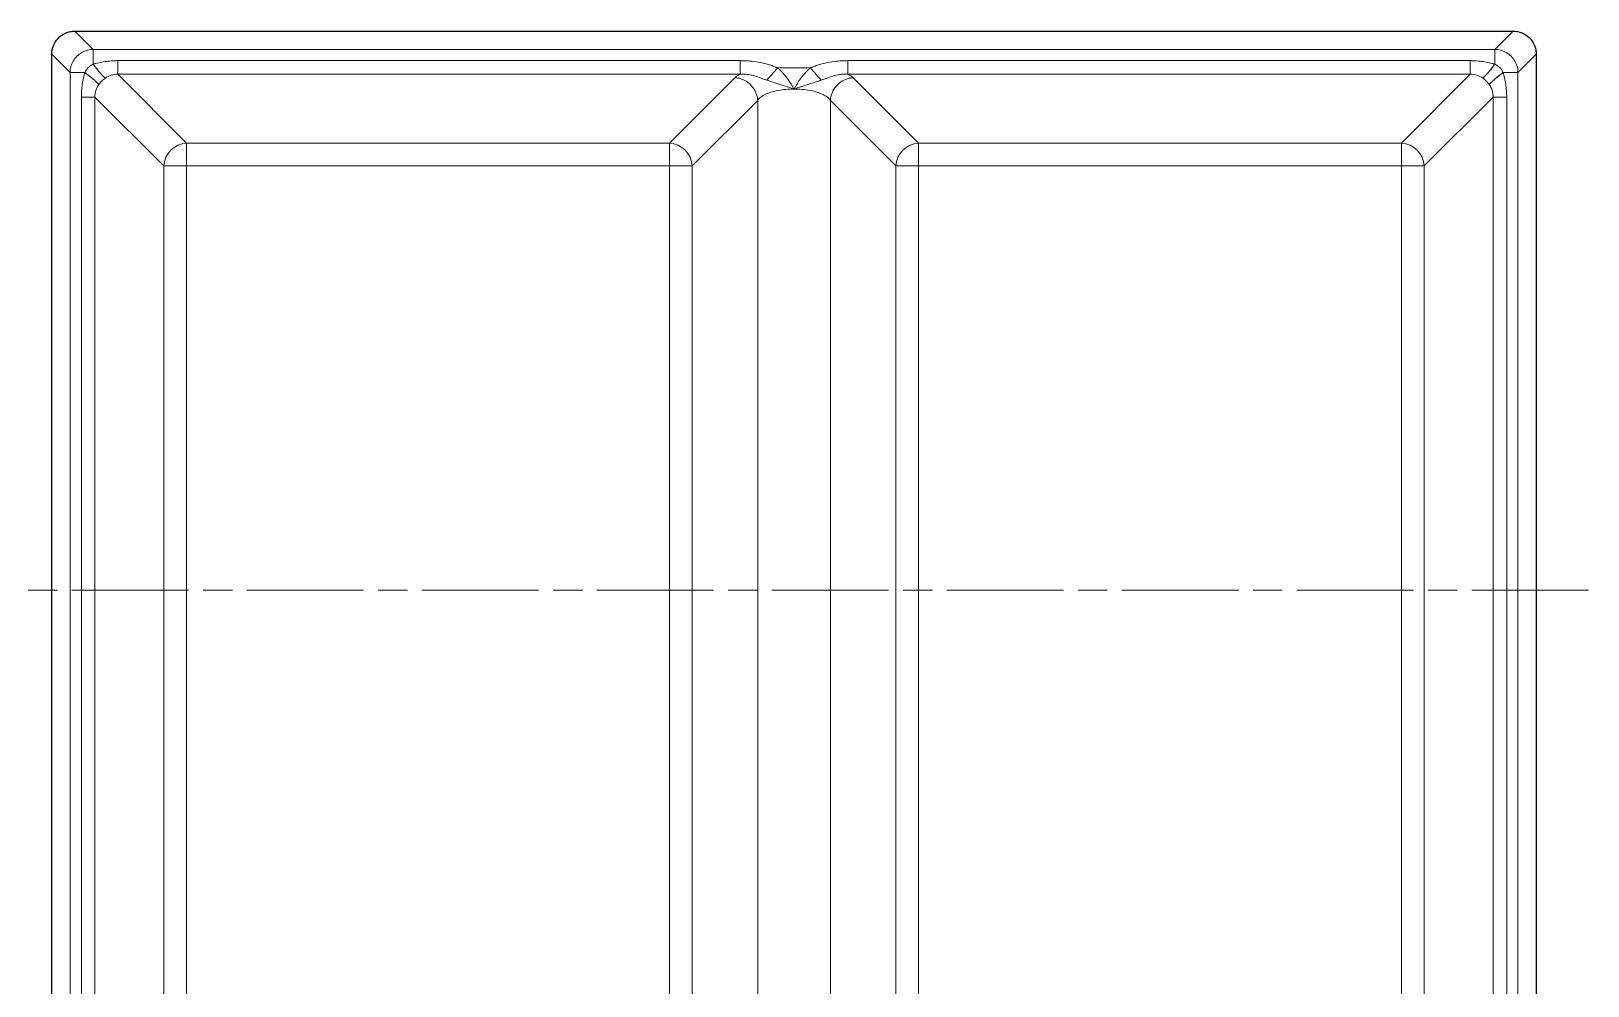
# Model space of a CAD drawing. Header units: millimetres. Extents: x 0 to 1486, y 0 to 1051.
# Drawn here: x 509.69 to 542.97, y 202.78 to 223.18 of the extents above; entities that cross this region are included whole.
import ezdxf

# ---------------------------------------------------------------- set-up
doc = ezdxf.new("R2010")
doc.units = ezdxf.units.MM
doc.header["$LTSCALE"] = 1.25
doc.linetypes.add('CHAIN', pattern=[0.3543, 0.2362, -0.0295, 0.0591, -0.0295])
doc.linetypes.add('LONG_DASH_DOTTED', pattern=[0.3001, 0.2362, -0.0295, 0.0049, -0.0295])
for name, color, linetype, lineweight, true_color in [('Schnittansichtslinien(DIN)', 7, 'LONG_DASH_DOTTED', 9, 0x262659), ('Sichtbare Kanten(DIN)', 7, 'Continuous', 25, 0x262659), ('Sichtbare tangentiale Kanten(DIN)', 7, 'Continuous', 15, 0x1a1a3e)]:
    doc.layers.add(name, color=color, linetype=linetype, lineweight=lineweight, true_color=true_color)

# ---------------------------------------------------------------- blocks, each defined once
blk = doc.blocks.new('2DTransSchnitt1')
at = {"layer": 'Schnittansichtslinien(DIN)', "linetype": 'CHAIN', "ltscale": 6.756708}
blk.add_line((118.191, 168.986), (931.317, 168.986), dxfattribs=at)

msp = doc.modelspace()

# ---------------------------------------------------------------- linework, layer by layer
at = {"layer": 'Sichtbare Kanten(DIN)'}
for p, q in [((510.6286, 223.1839), (541.3683, 223.1839)), ((510.1335, 171.809), (510.1335, 222.6887)), ((541.8635, 222.6887), (541.8635, 171.809))]:
    msp.add_line(p, q, dxfattribs=at)
for points, knots in [([(510.1335, 222.6887), (510.1335, 222.7527), (510.1459, 222.8171), (510.1937, 222.935), (510.2287, 222.9887), (510.3168, 223.0796), (510.3697, 223.1163), (510.4593, 223.1557), (510.4923, 223.1662), (510.5597, 223.1803), (510.5942, 223.1839), (510.6286, 223.1839)], [0, 0, 0, 0, 0.019193526, 0.019193526, 0.038166014, 0.038166014, 0.057250771, 0.057250771, 0.067667509, 0.067667509, 0.078108379, 0.078108379, 0.078108379, 0.078108379]), ([(541.3683, 223.1839), (541.4323, 223.1839), (541.4967, 223.1714), (541.6146, 223.1237), (541.6683, 223.0887), (541.7592, 223.0006), (541.7959, 222.9476), (541.8353, 222.858), (541.8458, 222.825), (541.8598, 222.7577), (541.8635, 222.7232), (541.8635, 222.6887)], [0, 0, 0, 0, 0.019193526, 0.019193526, 0.038166014, 0.038166014, 0.057250771, 0.057250771, 0.067667509, 0.067667509, 0.078108379, 0.078108379, 0.078108379, 0.078108379]), ([(510.8397, 222.2986), (510.8555, 222.287), (510.8711, 222.2753), (510.8864, 222.2637), (510.9054, 222.2492), (510.924, 222.2349), (510.9417, 222.2208), (510.9524, 222.2124), (510.9628, 222.204), (510.9728, 222.1958), (510.993, 222.1794), (511.0119, 222.1636), (511.0292, 222.1486), (511.0466, 222.1335), (511.0623, 222.1193), (511.0763, 222.1061), (511.0833, 222.0995), (511.0898, 222.0932), (511.0959, 222.0872), (511.1059, 222.0771), (511.1147, 222.0678), (511.122, 222.0594), (511.1279, 222.0527), (511.1328, 222.0465), (511.1368, 222.041)], [-1.0769104, -1.0769104, -1.0769104, -1.0769104, -0.9572537, -0.9572537, -0.9572537, -0.8077, -0.8077, -0.8077, -0.7179403, -0.7179403, -0.7179403, -0.5384552, -0.5384552, -0.5384552, -0.3589701, -0.3589701, -0.3589701, -0.2692104, -0.2692104, -0.2692104, -0.1196567, -0.1196567, -0.1196567, 0, 0, 0, 0]), ([(511.0187, 222.4777), (511.0304, 222.4618), (511.042, 222.4462), (511.0536, 222.431), (511.0681, 222.4119), (511.0825, 222.3934), (511.0965, 222.3756), (511.105, 222.3649), (511.1133, 222.3546), (511.1215, 222.3445), (511.1379, 222.3243), (511.1537, 222.3054), (511.1687, 222.2881), (511.1838, 222.2708), (511.198, 222.255), (511.2112, 222.241), (511.2178, 222.234), (511.2241, 222.2275), (511.2302, 222.2215), (511.2402, 222.2114), (511.2495, 222.2026), (511.2579, 222.1953), (511.2647, 222.1894), (511.2708, 222.1845), (511.2763, 222.1805)], [-1.0769104, -1.0769104, -1.0769104, -1.0769104, -0.9572537, -0.9572537, -0.9572537, -0.8077, -0.8077, -0.8077, -0.7179403, -0.7179403, -0.7179403, -0.5384552, -0.5384552, -0.5384552, -0.3589701, -0.3589701, -0.3589701, -0.2692104, -0.2692104, -0.2692104, -0.1196567, -0.1196567, -0.1196567, 0, 0, 0, 0]), ([(540.9782, 222.4777), (540.9666, 222.4618), (540.9549, 222.4462), (540.9433, 222.431), (540.9288, 222.4119), (540.9145, 222.3934), (540.9004, 222.3756), (540.892, 222.3649), (540.8836, 222.3546), (540.8754, 222.3445), (540.859, 222.3243), (540.8432, 222.3054), (540.8282, 222.2881), (540.8131, 222.2708), (540.7989, 222.255), (540.7857, 222.241), (540.7791, 222.234), (540.7728, 222.2275), (540.7668, 222.2215), (540.7567, 222.2114), (540.7474, 222.2026), (540.739, 222.1953), (540.7323, 222.1894), (540.7261, 222.1845), (540.7206, 222.1805)], [-1.0769104, -1.0769104, -1.0769104, -1.0769104, -0.9572537, -0.9572537, -0.9572537, -0.8077, -0.8077, -0.8077, -0.7179403, -0.7179403, -0.7179403, -0.5384552, -0.5384552, -0.5384552, -0.3589701, -0.3589701, -0.3589701, -0.2692104, -0.2692104, -0.2692104, -0.1196567, -0.1196567, -0.1196567, 0, 0, 0, 0]), ([(541.1573, 222.2986), (541.1414, 222.287), (541.1258, 222.2753), (541.1106, 222.2637), (541.0915, 222.2492), (541.073, 222.2349), (541.0552, 222.2208), (541.0445, 222.2124), (541.0342, 222.204), (541.0241, 222.1958), (541.0039, 222.1794), (540.985, 222.1636), (540.9677, 222.1486), (540.9504, 222.1335), (540.9346, 222.1193), (540.9206, 222.1061), (540.9136, 222.0995), (540.9071, 222.0932), (540.9011, 222.0872), (540.891, 222.0771), (540.8822, 222.0678), (540.8749, 222.0594), (540.869, 222.0527), (540.8641, 222.0465), (540.8601, 222.041)], [-1.0769104, -1.0769104, -1.0769104, -1.0769104, -0.9572537, -0.9572537, -0.9572537, -0.8077, -0.8077, -0.8077, -0.7179403, -0.7179403, -0.7179403, -0.5384552, -0.5384552, -0.5384552, -0.3589701, -0.3589701, -0.3589701, -0.2692104, -0.2692104, -0.2692104, -0.1196567, -0.1196567, -0.1196567, 0, 0, 0, 0])]:
    msp.add_open_spline(points, degree=3, knots=knots, dxfattribs=at)
at = {"layer": 'Sichtbare tangentiale Kanten(DIN)'}
for p, q in [((510.6286, 223.1839), (511.0187, 222.7938)), ((541.3683, 223.1839), (540.9782, 222.7938)), ((510.1335, 222.6887), (510.5236, 222.2986)), ((511.0187, 222.7938), (540.9782, 222.7938)), ((541.8635, 222.6887), (541.4734, 222.2986)), ((510.8397, 222.2986), (510.5236, 222.2986)), ((510.5236, 172.1991), (510.5236, 222.2986)), ((511.5416, 222.5529), (511.5416, 222.2613)), ((511.5416, 222.5529), (524.85, 222.5529)), ((524.85, 222.2613), (524.85, 222.5529)), ((525.651, 222.3977), (526.3458, 222.3977)), ((527.147, 222.5529), (527.147, 222.2613)), ((527.147, 222.5529), (540.4553, 222.5529)), ((540.4553, 222.2613), (540.4553, 222.5529)), ((541.4734, 222.2986), (541.4734, 172.1991)), ((511.5416, 222.2613), (524.85, 222.2613)), ((511.5416, 222.2613), (513.0126, 220.7903)), ((523.3365, 220.7903), (524.7361, 222.188)), ((527.147, 222.2613), (540.4553, 222.2613)), ((528.6604, 220.7903), (527.2608, 222.188)), ((540.4553, 222.2613), (538.9843, 220.7903)), ((510.7644, 221.7758), (511.056, 221.7758)), ((510.7644, 221.7758), (510.7644, 172.722)), ((511.056, 221.7758), (511.056, 172.722)), ((511.056, 221.7758), (512.5271, 220.3047)), ((523.8221, 220.3047), (525.2216, 221.7024)), ((525.2216, 221.7024), (525.2216, 172.7953)), ((528.1749, 220.3047), (526.7753, 221.7024)), ((526.7753, 221.7024), (526.7753, 172.7953)), ((540.9409, 221.7758), (539.4699, 220.3047)), ((541.2325, 221.7758), (540.9409, 221.7758)), ((540.9409, 221.7758), (540.9409, 172.722)), ((541.2325, 221.7758), (541.2325, 172.722)), ((513.0126, 220.7903), (523.3365, 220.7903)), ((513.0126, 220.3047), (513.0126, 220.7903)), ((523.3365, 220.7903), (523.3365, 220.3047)), ((528.6604, 220.7903), (538.9843, 220.7903)), ((528.6604, 220.3047), (528.6604, 220.7903)), ((538.9843, 220.7903), (538.9843, 220.3047)), ((512.5271, 174.193), (512.5271, 220.3047)), ((513.0126, 220.3047), (512.5271, 220.3047)), ((513.0126, 174.193), (513.0126, 220.3047)), ((513.0126, 220.3047), (523.3365, 220.3047)), ((523.8221, 220.3047), (523.3365, 220.3047)), ((523.3365, 220.3047), (523.3365, 174.193)), ((523.8221, 220.3047), (523.8221, 174.193)), ((528.6604, 220.3047), (528.1749, 220.3047)), ((528.1749, 220.3047), (528.1749, 174.193)), ((528.6604, 220.3047), (538.9843, 220.3047)), ((528.6604, 220.3047), (528.6604, 174.193)), ((539.4699, 220.3047), (538.9843, 220.3047)), ((538.9843, 220.3047), (538.9843, 174.193)), ((539.4699, 220.3047), (539.4699, 174.193))]:
    msp.add_line(p, q, dxfattribs=at)
for centre, major_axis, ratio, start_param, end_param in [((525.6511, 222.3977), (-0.3343, -0.3717), 0.0000692, 4.7125872, 5.493443), ((526.3457, 222.3976), (-0.3344, 0.3717), 0.0000692, 3.9311733, 4.7123471), ((525.7928, 222.1295), (1.094, 0.0179), 0.2634519, 2.6053414, 2.8754525), ((526.2041, 222.1295), (1.094, -0.0179), 0.2634519, 0.2661401, 0.5362513), ((513.0126, 220.3047), (0.3536, 0.3536), 0.9446321, 0.8138776, 2.327715), ((523.3365, 220.3047), (-0.3533, 0.3538), 0.9445654, 3.9561594, 5.4699263), ((528.6604, 220.3047), (-0.3533, -0.3538), 0.9445654, 3.9548516, 5.4686186), ((538.9843, 220.3047), (-0.3536, 0.3536), 0.9446321, 3.9554703, 5.4693077)]:
    msp.add_ellipse(centre, major_axis=major_axis, ratio=ratio, start_param=start_param, end_param=end_param, dxfattribs=at)
for points in [[(510.5236, 222.2986), (510.5249, 222.3843), (510.5728, 222.5554), (510.7619, 222.7445), (510.933, 222.7924), (511.0187, 222.7938)], [(541.4734, 222.2986), (541.472, 222.3843), (541.4241, 222.5554), (541.235, 222.7445), (541.0639, 222.7924), (540.9782, 222.7938)]]:
    msp.add_open_spline(points, degree=3, dxfattribs=at)
for points, knots in [([(511.0187, 222.7938), (511.0187, 222.7872), (511.0187, 222.7568), (511.0187, 222.6657), (511.0187, 222.5643), (511.0187, 222.4981), (511.0187, 222.4777)], [0, 0, 0, 0, 0.14235484, 0.28470968, 0.42706452, 0.48919907, 0.48919907, 0.48919907, 0.48919907]), ([(540.9782, 222.4777), (540.9782, 222.4981), (540.9782, 222.5643), (540.9782, 222.6657), (540.9782, 222.7568), (540.9782, 222.7872), (540.9782, 222.7938)], [-0.48919907, -0.48919907, -0.48919907, -0.48919907, -0.42706452, -0.28470968, -0.14235484, 0, 0, 0, 0]), ([(510.7644, 221.7758), (510.7645, 221.7875), (510.7646, 221.7991), (510.7648, 221.8108), (510.7649, 221.8225), (510.7653, 221.8342), (510.7657, 221.8458), (510.7665, 221.8691), (510.7677, 221.8924), (510.7693, 221.9154), (510.7726, 221.9615), (510.7774, 222.0069), (510.7838, 222.0509), (510.7902, 222.0952), (510.7982, 222.1382), (510.8076, 222.1796), (510.8123, 222.2003), (510.8174, 222.2205), (510.8227, 222.2404), (510.8254, 222.2503), (510.8281, 222.2601), (510.8309, 222.2698), (510.8338, 222.2795), (510.8367, 222.2891), (510.8397, 222.2986)], [0, 0, 0, 0, 0.03321382, 0.03321382, 0.03321382, 0.06641125, 0.06641125, 0.06641125, 0.13277377, 0.13277377, 0.13277377, 0.26517816, 0.26517816, 0.26517816, 0.3981672, 0.3981672, 0.3981672, 0.46455773, 0.46455773, 0.46455773, 0.4977404, 0.4977404, 0.4977404, 0.53089997, 0.53089997, 0.53089997, 0.53089997]), ([(510.8397, 222.2986), (510.848, 222.3157), (510.8669, 222.3511), (510.9079, 222.4041), (510.9626, 222.4484), (510.9996, 222.4683), (511.0187, 222.4777)], [0, 0, 0, 0, 0.06385433, 0.1271103, 0.18750841, 0.25908506, 0.25908506, 0.25908506, 0.25908506]), ([(511.5416, 222.5529), (511.5299, 222.5528), (511.5182, 222.5528), (511.5065, 222.5526), (511.4948, 222.5524), (511.4831, 222.5521), (511.4715, 222.5516), (511.4482, 222.5508), (511.425, 222.5496), (511.4019, 222.548), (511.3559, 222.5448), (511.3105, 222.5399), (511.2664, 222.5335), (511.2221, 222.5271), (511.1791, 222.5191), (511.1377, 222.5097), (511.117, 222.505), (511.0968, 222.5), (511.0769, 222.4946), (511.067, 222.492), (511.0572, 222.4892), (511.0475, 222.4864), (511.0378, 222.4835), (511.0282, 222.4806), (511.0187, 222.4777)], [0, 0, 0, 0, 0.03321382, 0.03321382, 0.03321382, 0.06641125, 0.06641125, 0.06641125, 0.13277377, 0.13277377, 0.13277377, 0.26517816, 0.26517816, 0.26517816, 0.3981672, 0.3981672, 0.3981672, 0.46455773, 0.46455773, 0.46455773, 0.4977404, 0.4977404, 0.4977404, 0.53089995, 0.53089995, 0.53089995, 0.53089995]), ([(525.651, 222.3977), (525.644, 222.4005), (525.637, 222.4032), (525.63, 222.406), (525.623, 222.4087), (525.616, 222.4115), (525.6089, 222.4142), (525.5948, 222.4197), (525.5805, 222.4251), (525.566, 222.4304), (525.5372, 222.441), (525.5077, 222.4512), (525.4774, 222.4609), (525.4741, 222.4619), (525.4708, 222.463), (525.4674, 222.464), (525.4092, 222.4822), (525.3478, 222.4982), (525.2833, 222.5113), (525.2204, 222.5241), (525.1546, 222.5341), (525.087, 222.541), (525.0824, 222.5415), (525.0777, 222.542), (525.073, 222.5424), (525.0365, 222.5459), (524.9995, 222.5485), (524.9622, 222.5503), (524.9436, 222.5512), (524.9249, 222.5518), (524.9062, 222.5522), (524.8875, 222.5526), (524.8687, 222.5527), (524.85, 222.5529)], [0, 0, 0, 0, 0.02582867, 0.02582867, 0.02582867, 0.05159429, 0.05159429, 0.05159429, 0.10298265, 0.10298265, 0.10298265, 0.20556131, 0.20556131, 0.20556131, 0.21674073, 0.21674073, 0.21674073, 0.4126769, 0.4126769, 0.4126769, 0.60355799, 0.60355799, 0.60355799, 0.61667445, 0.61667445, 0.61667445, 0.71946381, 0.71946381, 0.71946381, 0.77085238, 0.77085238, 0.77085238, 0.82223246, 0.82223246, 0.82223246, 0.82223246]), ([(525.9985, 221.9455), (525.9928, 221.956), (525.987, 221.9664), (525.981, 221.9767), (525.9751, 221.9871), (525.969, 221.9973), (525.9629, 222.0076), (525.9506, 222.028), (525.9381, 222.0483), (525.9253, 222.0685), (525.9076, 222.0966), (525.8894, 222.1246), (525.87, 222.1515), (525.8615, 222.1633), (525.8528, 222.175), (525.8441, 222.1865), (525.8151, 222.2246), (525.7846, 222.2614), (525.7524, 222.2967), (525.7363, 222.3144), (525.7198, 222.3316), (525.7029, 222.3485), (525.6945, 222.3569), (525.686, 222.3652), (525.6773, 222.3734), (525.6686, 222.3816), (525.6598, 222.3896), (525.651, 222.3977)], [0, 0, 0, 0, 0.03587341, 0.03587341, 0.03587341, 0.0717053, 0.0717053, 0.0717053, 0.1433193, 0.1433193, 0.1433193, 0.24303135, 0.24303135, 0.24303135, 0.28653169, 0.28653169, 0.28653169, 0.42986377, 0.42986377, 0.42986377, 0.50150274, 0.50150274, 0.50150274, 0.53727845, 0.53727845, 0.53727845, 0.57301031, 0.57301031, 0.57301031, 0.57301031]), ([(526.3458, 222.3977), (526.337, 222.3896), (526.3282, 222.3816), (526.3195, 222.3734), (526.3108, 222.3652), (526.3023, 222.3569), (526.2938, 222.3484), (526.2769, 222.3316), (526.2604, 222.3143), (526.2444, 222.2967), (526.2111, 222.2601), (526.1796, 222.222), (526.1498, 222.1825), (526.122, 222.1457), (526.0966, 222.1071), (526.0719, 222.0683), (526.059, 222.0482), (526.0464, 222.0279), (526.0341, 222.0075), (526.0279, 221.9973), (526.0218, 221.987), (526.0159, 221.9767), (526.0099, 221.9664), (526.0042, 221.956), (525.9985, 221.9455)], [0, 0, 0, 0, 0.03572786, 0.03572786, 0.03572786, 0.07149696, 0.07149696, 0.07149696, 0.14312065, 0.14312065, 0.14312065, 0.29141532, 0.29141532, 0.29141532, 0.4296401, 0.4296401, 0.4296401, 0.50120872, 0.50120872, 0.50120872, 0.53702595, 0.53702595, 0.53702595, 0.57289689, 0.57289689, 0.57289689, 0.57289689]), ([(526.3458, 222.3977), (526.3528, 222.4005), (526.3597, 222.4032), (526.3667, 222.406), (526.3737, 222.4087), (526.3808, 222.4115), (526.3879, 222.4142), (526.402, 222.4197), (526.4163, 222.4251), (526.4308, 222.4304), (526.4596, 222.441), (526.4892, 222.4512), (526.5195, 222.4609), (526.5228, 222.4619), (526.5261, 222.4629), (526.5294, 222.464), (526.5876, 222.4821), (526.649, 222.4982), (526.7135, 222.5113), (526.7764, 222.5241), (526.8422, 222.5341), (526.9098, 222.541), (526.9145, 222.5415), (526.9192, 222.542), (526.9238, 222.5424), (526.9604, 222.5459), (526.9974, 222.5485), (527.0347, 222.5503), (527.0533, 222.5512), (527.072, 222.5518), (527.0907, 222.5522), (527.1095, 222.5526), (527.1282, 222.5527), (527.147, 222.5529)], [0, 0, 0, 0, 0.02583351, 0.02583351, 0.02583351, 0.05160361, 0.05160361, 0.05160361, 0.10300036, 0.10300036, 0.10300036, 0.20559562, 0.20559562, 0.20559562, 0.21673382, 0.21673382, 0.21673382, 0.41266739, 0.41266739, 0.41266739, 0.60358148, 0.60358148, 0.60358148, 0.61677746, 0.61677746, 0.61677746, 0.71958411, 0.71958411, 0.71958411, 0.77098124, 0.77098124, 0.77098124, 0.82236981, 0.82236981, 0.82236981, 0.82236981]), ([(540.4553, 222.5529), (540.4671, 222.5528), (540.4787, 222.5528), (540.4904, 222.5526), (540.5021, 222.5524), (540.5138, 222.5521), (540.5254, 222.5516), (540.5487, 222.5508), (540.572, 222.5496), (540.595, 222.548), (540.6411, 222.5448), (540.6865, 222.5399), (540.7305, 222.5335), (540.7748, 222.5271), (540.8178, 222.5191), (540.8592, 222.5097), (540.8799, 222.505), (540.9001, 222.5), (540.92, 222.4946), (540.9299, 222.492), (540.9397, 222.4892), (540.9494, 222.4864), (540.9591, 222.4835), (540.9687, 222.4806), (540.9782, 222.4777)], [0, 0, 0, 0, 0.03321382, 0.03321382, 0.03321382, 0.06641125, 0.06641125, 0.06641125, 0.13277377, 0.13277377, 0.13277377, 0.26517816, 0.26517816, 0.26517816, 0.3981672, 0.3981672, 0.3981672, 0.46455773, 0.46455773, 0.46455773, 0.4977404, 0.4977404, 0.4977404, 0.53089995, 0.53089995, 0.53089995, 0.53089995]), ([(541.1573, 222.2986), (541.1489, 222.3157), (541.13, 222.3511), (541.089, 222.4041), (541.0344, 222.4484), (540.9973, 222.4683), (540.9782, 222.4777)], [0, 0, 0, 0, 0.06385433, 0.1271103, 0.18750841, 0.25908506, 0.25908506, 0.25908506, 0.25908506]), ([(541.2325, 221.7758), (541.2324, 221.7875), (541.2324, 221.7991), (541.2322, 221.8108), (541.232, 221.8225), (541.2317, 221.8342), (541.2312, 221.8458), (541.2304, 221.8691), (541.2292, 221.8924), (541.2276, 221.9154), (541.2244, 221.9615), (541.2195, 222.0069), (541.2131, 222.0509), (541.2067, 222.0952), (541.1987, 222.1382), (541.1893, 222.1796), (541.1846, 222.2003), (541.1796, 222.2205), (541.1742, 222.2404), (541.1716, 222.2503), (541.1688, 222.2601), (541.166, 222.2698), (541.1631, 222.2795), (541.1602, 222.2891), (541.1573, 222.2986)], [0, 0, 0, 0, 0.03321382, 0.03321382, 0.03321382, 0.06641125, 0.06641125, 0.06641125, 0.13277377, 0.13277377, 0.13277377, 0.26517816, 0.26517816, 0.26517816, 0.3981672, 0.3981672, 0.3981672, 0.46455773, 0.46455773, 0.46455773, 0.4977404, 0.4977404, 0.4977404, 0.53089997, 0.53089997, 0.53089997, 0.53089997]), ([(541.4734, 222.2986), (541.4708, 222.2986), (541.467, 222.2986), (541.4621, 222.2986), (541.4552, 222.2986), (541.4461, 222.2986), (541.4348, 222.2986), (541.4298, 222.2986), (541.4243, 222.2986), (541.4184, 222.2986), (541.4016, 222.2986), (541.3816, 222.2986), (541.3588, 222.2986), (541.3428, 222.2986), (541.3253, 222.2986), (541.3068, 222.2986), (541.2899, 222.2986), (541.272, 222.2986), (541.2533, 222.2986), (541.2392, 222.2986), (541.2247, 222.2986), (541.2099, 222.2986), (541.1927, 222.2986), (541.1751, 222.2986), (541.1573, 222.2986)], [0, 0, 0, 0, 0.1366456, 0.1366456, 0.1366456, 0.3250932, 0.3250932, 0.3250932, 0.4099368, 0.4099368, 0.4099368, 0.6502295, 0.6502295, 0.6502295, 0.8198736, 0.8198736, 0.8198736, 0.9753762, 0.9753762, 0.9753762, 1.0931648, 1.0931648, 1.0931648, 1.2298104, 1.2298104, 1.2298104, 1.2298104]), ([(511.056, 221.7758), (511.0535, 221.825), (511.0655, 221.9213), (511.1094, 222.0036), (511.1368, 222.041)], [0, 0, 0, 0, 0.14249094, 0.285274, 0.285274, 0.285274, 0.285274]), ([(511.1368, 222.041), (511.1559, 222.0669), (511.1986, 222.1178), (511.2494, 222.1607), (511.2763, 222.1805)], [0, 0, 0, 0, 0.09759049, 0.19891575, 0.19891575, 0.19891575, 0.19891575]), ([(511.5416, 222.2613), (511.4923, 222.2638), (511.396, 222.2519), (511.3137, 222.2079), (511.2763, 222.1805)], [0, 0, 0, 0, 0.14249094, 0.285274, 0.285274, 0.285274, 0.285274]), ([(524.7361, 222.188), (524.7478, 222.1873), (524.7594, 222.1862), (524.7711, 222.1847), (524.7944, 222.1817), (524.8176, 222.177), (524.8404, 222.1707), (524.8661, 222.1636), (524.8913, 222.1545), (524.9158, 222.1434), (524.9565, 222.1249), (524.995, 222.101), (525.0299, 222.0726), (525.0439, 222.0612), (525.0573, 222.0491), (525.07, 222.0364), (525.0828, 222.0236), (525.0948, 222.0102), (525.1062, 221.9963), (525.1289, 221.9683), (525.1488, 221.9381), (525.1653, 221.9063), (525.1694, 221.8983), (525.1733, 221.8903), (525.177, 221.8821), (525.1881, 221.8577), (525.1972, 221.8324), (525.2043, 221.8068), (525.2106, 221.7839), (525.2153, 221.7608), (525.2183, 221.7374), (525.2198, 221.7258), (525.2209, 221.7141), (525.2216, 221.7024)], [-1.5137969, -1.5137969, -1.5137969, -1.5137969, -1.4417114, -1.4417114, -1.4417114, -1.2975402, -1.2975402, -1.2975402, -1.1353545, -1.1353545, -1.1353545, -0.8650268, -0.8650268, -0.8650268, -0.7568985, -0.7568985, -0.7568985, -0.6487701, -0.6487701, -0.6487701, -0.4325134, -0.4325134, -0.4325134, -0.3784425, -0.3784425, -0.3784425, -0.2162567, -0.2162567, -0.2162567, -0.0720856, -0.0720856, -0.0720856, 0, 0, 0, 0]), ([(525.4157, 222.136), (525.4084, 222.1384), (525.4012, 222.1408), (525.3941, 222.1431), (525.3871, 222.1455), (525.3801, 222.1479), (525.3734, 222.1503), (525.3598, 222.155), (525.3467, 222.1597), (525.3339, 222.1644), (525.3057, 222.1748), (525.2793, 222.1849), (525.2534, 222.1943), (525.2088, 222.2106), (525.166, 222.225), (525.1228, 222.2362), (525.0808, 222.2472), (525.0386, 222.2551), (524.996, 222.2596), (524.9702, 222.2623), (524.9443, 222.2637), (524.9184, 222.2639), (524.907, 222.264), (524.8955, 222.2638), (524.8841, 222.2634), (524.8727, 222.2629), (524.8613, 222.2621), (524.85, 222.2613)], [0, 0, 0, 0, 0.01897293, 0.01897293, 0.01897293, 0.03796717, 0.03796717, 0.03796717, 0.0760056, 0.0760056, 0.0760056, 0.16042953, 0.16042953, 0.16042953, 0.30545971, 0.30545971, 0.30545971, 0.44674817, 0.44674817, 0.44674817, 0.53248555, 0.53248555, 0.53248555, 0.57052339, 0.57052339, 0.57052339, 0.60860904, 0.60860904, 0.60860904, 0.60860904]), ([(525.9985, 221.9455), (525.8964, 221.9812), (525.7328, 222.0323), (525.5494, 222.0919), (525.4587, 222.1221), (525.4157, 222.136)], [0, 0, 0, 0, 0.26896939, 0.45156772, 0.63416606, 0.63416606, 0.63416606, 0.63416606]), ([(526.5812, 222.136), (526.5719, 222.1329), (526.5624, 222.1299), (526.5529, 222.1268), (526.5433, 222.1237), (526.5336, 222.1205), (526.5238, 222.1173), (526.5042, 222.1108), (526.484, 222.1042), (526.4631, 222.0973), (526.42, 222.0831), (526.3738, 222.0679), (526.3234, 222.0518), (526.2764, 222.0367), (526.2257, 222.0208), (526.1723, 222.0036), (526.1446, 221.9947), (526.1162, 221.9854), (526.0871, 221.9757), (526.0727, 221.9709), (526.058, 221.966), (526.0432, 221.9609), (526.0284, 221.9559), (526.0134, 221.9507), (525.9985, 221.9455)], [0, 0, 0, 0, 0.0397614, 0.0397614, 0.0397614, 0.07945706, 0.07945706, 0.07945706, 0.15871475, 0.15871475, 0.15871475, 0.32258972, 0.32258972, 0.32258972, 0.47589741, 0.47589741, 0.47589741, 0.55516807, 0.55516807, 0.55516807, 0.59470835, 0.59470835, 0.59470835, 0.63418302, 0.63418302, 0.63418302, 0.63418302]), ([(526.5812, 222.136), (526.5885, 222.1383), (526.5957, 222.1407), (526.6028, 222.1431), (526.6099, 222.1455), (526.6168, 222.1478), (526.6236, 222.1502), (526.6372, 222.155), (526.6503, 222.1597), (526.663, 222.1644), (526.6912, 222.1747), (526.7176, 222.1848), (526.7435, 222.1943), (526.788, 222.2106), (526.8309, 222.225), (526.874, 222.2362), (526.916, 222.2472), (526.9583, 222.2551), (527.0008, 222.2596), (527.0267, 222.2623), (527.0526, 222.2637), (527.0785, 222.2639), (527.0899, 222.264), (527.1014, 222.2638), (527.1128, 222.2634), (527.1242, 222.2629), (527.1356, 222.2621), (527.147, 222.2613)], [0, 0, 0, 0, 0.01897228, 0.01897228, 0.01897228, 0.03796594, 0.03796594, 0.03796594, 0.07600353, 0.07600353, 0.07600353, 0.16039524, 0.16039524, 0.16039524, 0.30539712, 0.30539712, 0.30539712, 0.44668431, 0.44668431, 0.44668431, 0.53247752, 0.53247752, 0.53247752, 0.57051482, 0.57051482, 0.57051482, 0.60860001, 0.60860001, 0.60860001, 0.60860001]), ([(526.7753, 221.7024), (526.776, 221.7141), (526.7771, 221.7258), (526.7786, 221.7374), (526.7816, 221.7608), (526.7863, 221.7839), (526.7926, 221.8068), (526.7997, 221.8324), (526.8088, 221.8577), (526.8199, 221.8821), (526.8236, 221.8903), (526.8275, 221.8983), (526.8316, 221.9063), (526.8481, 221.9381), (526.868, 221.9683), (526.8907, 221.9963), (526.9021, 222.0102), (526.9142, 222.0236), (526.9269, 222.0364), (526.9396, 222.0491), (526.953, 222.0612), (526.967, 222.0726), (527.0019, 222.101), (527.0404, 222.1249), (527.0812, 222.1434), (527.1056, 222.1545), (527.1308, 222.1636), (527.1565, 222.1707), (527.1793, 222.177), (527.2025, 222.1817), (527.2258, 222.1847), (527.2375, 222.1862), (527.2492, 222.1873), (527.2608, 222.188)], [-1.5137969, -1.5137969, -1.5137969, -1.5137969, -1.4417114, -1.4417114, -1.4417114, -1.2975402, -1.2975402, -1.2975402, -1.1353545, -1.1353545, -1.1353545, -1.0812835, -1.0812835, -1.0812835, -0.8650268, -0.8650268, -0.8650268, -0.7568985, -0.7568985, -0.7568985, -0.6487701, -0.6487701, -0.6487701, -0.3784425, -0.3784425, -0.3784425, -0.2162567, -0.2162567, -0.2162567, -0.0720856, -0.0720856, -0.0720856, 0, 0, 0, 0]), ([(540.4553, 222.2613), (540.5046, 222.2638), (540.6009, 222.2519), (540.6832, 222.2079), (540.7206, 222.1805)], [0, 0, 0, 0, 0.14249094, 0.285274, 0.285274, 0.285274, 0.285274]), ([(540.8601, 222.041), (540.841, 222.0669), (540.7983, 222.1178), (540.7475, 222.1607), (540.7206, 222.1805)], [0, 0, 0, 0, 0.09759049, 0.19891575, 0.19891575, 0.19891575, 0.19891575]), ([(540.9409, 221.7758), (540.9434, 221.825), (540.9315, 221.9213), (540.8875, 222.0036), (540.8601, 222.041)], [0, 0, 0, 0, 0.14249094, 0.285274, 0.285274, 0.285274, 0.285274]), ([(525.2216, 221.7024), (525.2428, 221.7368), (525.2785, 221.7697), (525.3265, 221.7994), (525.3425, 221.8093), (525.3598, 221.8189), (525.3785, 221.828), (525.4158, 221.8463), (525.4583, 221.8629), (525.5049, 221.8775), (525.5515, 221.892), (525.6023, 221.9045), (525.6557, 221.9146), (525.7625, 221.9348), (525.8803, 221.9455), (525.9985, 221.9455)], [-3.6908115, -3.6908115, -3.6908115, -3.6908115, -3.4165011, -3.4165011, -3.4165011, -3.3249583, -3.3249583, -3.3249583, -3.1418909, -3.1418909, -3.1418909, -2.9591052, -2.9591052, -2.9591052, -2.5932521, -2.5932521, -2.5932521, -2.5932521]), ([(525.9985, 221.9455), (526.1166, 221.9455), (526.2344, 221.9348), (526.3412, 221.9146), (526.3946, 221.9045), (526.4454, 221.892), (526.492, 221.8775), (526.5387, 221.8629), (526.5811, 221.8463), (526.6184, 221.828), (526.6371, 221.8189), (526.6544, 221.8093), (526.6704, 221.7994), (526.7184, 221.7697), (526.7541, 221.7368), (526.7753, 221.7024)], [-2.5932521, -2.5932521, -2.5932521, -2.5932521, -2.2273989, -2.2273989, -2.2273989, -2.0446132, -2.0446132, -2.0446132, -1.8615458, -1.8615458, -1.8615458, -1.770003, -1.770003, -1.770003, -1.4956926, -1.4956926, -1.4956926, -1.4956926])]:
    msp.add_open_spline(points, degree=3, knots=knots, dxfattribs=at)

# ---------------------------------------------------------------- block references
at = {"layer": 'Schnittansichtslinien(DIN)', "xscale": 1.25, "yscale": 1.25, "zscale": 1.25}
msp.add_blockref('2DTransSchnitt1', (0, 0), dxfattribs=at)

doc.saveas('drawing.dxf')
